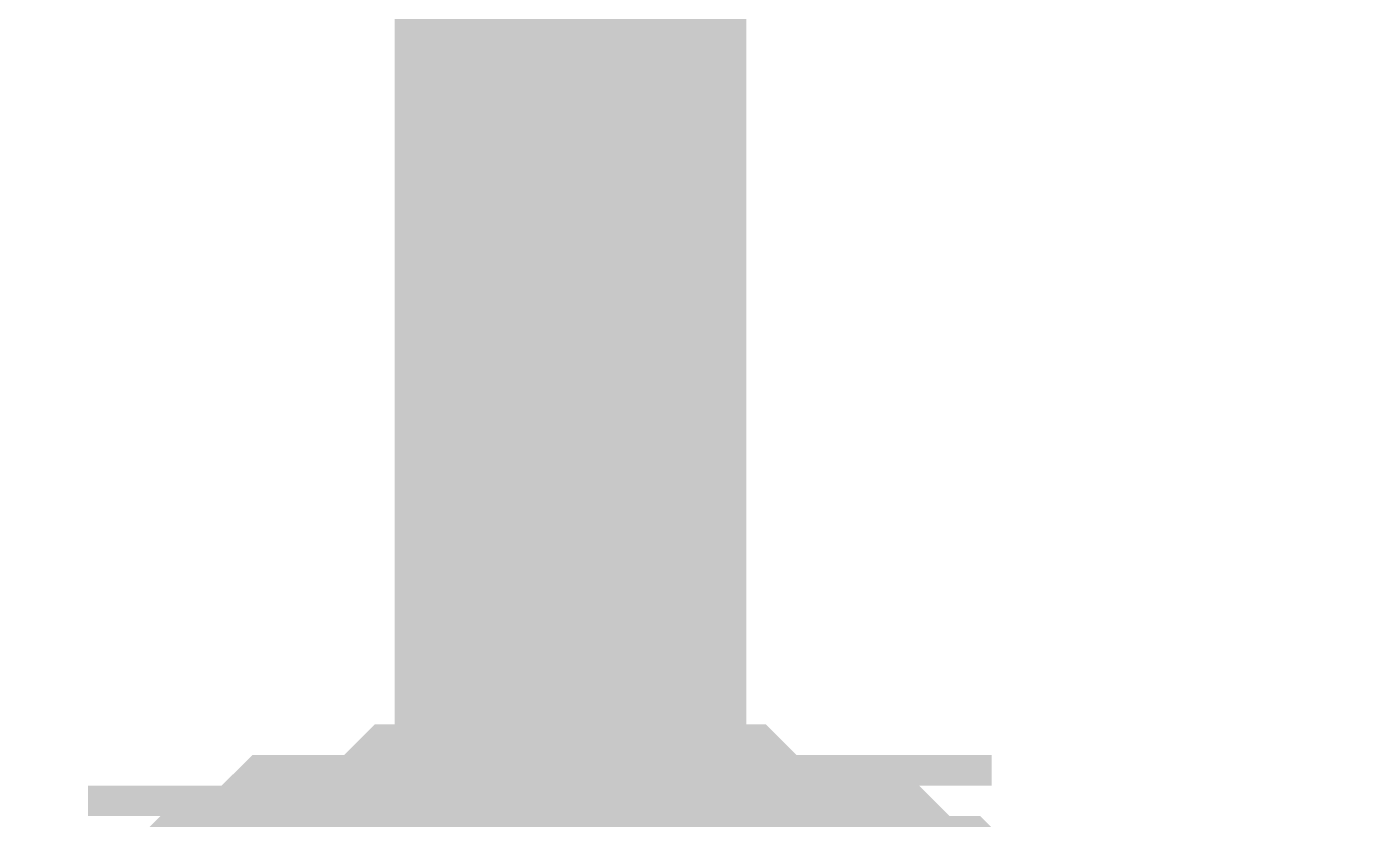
# Model space of a CAD drawing. Header units: inches. Extents: x 0 to 841, y 0 to 594.
# Drawn here: x 537.051 to 538.184, y 548.053 to 548.729 of the extents above; entities that cross this region are included whole.
import ezdxf

# ---------------------------------------------------------------- set-up
doc = ezdxf.new("R2010")
doc.units = ezdxf.units.IN
doc.layers.add('Sheet', color=255, linetype='Continuous')

msp = doc.modelspace()

# ---------------------------------------------------------------- linework, layer by layer
at = {"layer": 'Sheet'}
for points in [[(542.5056, 552.4785, 0.2997, 0.2997, 0), (537.5146, 552.4785, 0.2997, 0.2997, 0), (537.5146, 547.4876, 0.2997, 0.2997, 0)], [(537.201, 547.8796, 0.2997, 0.2997, 0), (537.2272, 547.9057, 0.2997, 0.2997, 0), (537.2533, 547.9057, 0.2997, 0.2997, 0), (537.2533, 547.9318, 0.2997, 0.2997, 0), (537.2794, 547.9318, 0.2997, 0.2997, 0), (537.3056, 547.9579, 0.2997, 0.2997, 0), (537.3317, 547.9579, 0.2997, 0.2997, 0), (537.3578, 547.9579, 0.2997, 0.2997, 0), (537.3839, 547.9579, 0.2997, 0.2997, 0), (537.4101, 547.9841, 0.2997, 0.2997, 0), (537.4362, 547.9841, 0.2997, 0.2997, 0), (537.4623, 547.9841, 0.2997, 0.2997, 0), (537.4885, 547.9841, 0.2997, 0.2997, 0), (537.5146, 547.9841, 0.2997, 0.2997, 0)], [(537.201, 547.8796, 0.2997, 0.2997, 0), (537.2272, 547.9057, 0.2997, 0.2997, 0), (537.2533, 547.9057, 0.2997, 0.2997, 0), (537.2533, 547.9318, 0.2997, 0.2997, 0), (537.2794, 547.9318, 0.2997, 0.2997, 0), (537.3056, 547.9579, 0.2997, 0.2997, 0), (537.3317, 547.9579, 0.2997, 0.2997, 0), (537.3578, 547.9579, 0.2997, 0.2997, 0), (537.3839, 547.9579, 0.2997, 0.2997, 0), (537.4101, 547.9841, 0.2997, 0.2997, 0), (537.4362, 547.9841, 0.2997, 0.2997, 0), (537.4623, 547.9841, 0.2997, 0.2997, 0), (537.4885, 547.9841, 0.2997, 0.2997, 0), (537.5146, 547.9841, 0.2997, 0.2997, 0)], [(537.201, 547.8796, 0.2997, 0.2997, 0), (537.2272, 547.9057, 0.2997, 0.2997, 0), (537.2533, 547.9057, 0.2997, 0.2997, 0), (537.2533, 547.9318, 0.2997, 0.2997, 0), (537.2794, 547.9318, 0.2997, 0.2997, 0), (537.3056, 547.9579, 0.2997, 0.2997, 0), (537.3317, 547.9579, 0.2997, 0.2997, 0), (537.3578, 547.9579, 0.2997, 0.2997, 0), (537.3839, 547.9579, 0.2997, 0.2997, 0), (537.4101, 547.9841, 0.2997, 0.2997, 0), (537.4362, 547.9841, 0.2997, 0.2997, 0), (537.4623, 547.9841, 0.2997, 0.2997, 0), (537.4885, 547.9841, 0.2997, 0.2997, 0), (537.5146, 547.9841, 0.2997, 0.2997, 0)], [(537.201, 547.8796, 0.2997, 0.2997, 0), (537.2272, 547.9057, 0.2997, 0.2997, 0), (537.2533, 547.9057, 0.2997, 0.2997, 0), (537.2533, 547.9318, 0.2997, 0.2997, 0), (537.2794, 547.9318, 0.2997, 0.2997, 0), (537.3056, 547.9579, 0.2997, 0.2997, 0), (537.3317, 547.9579, 0.2997, 0.2997, 0), (537.3578, 547.9579, 0.2997, 0.2997, 0), (537.3839, 547.9579, 0.2997, 0.2997, 0), (537.4101, 547.9841, 0.2997, 0.2997, 0), (537.4362, 547.9841, 0.2997, 0.2997, 0), (537.4623, 547.9841, 0.2997, 0.2997, 0), (537.4885, 547.9841, 0.2997, 0.2997, 0), (537.5146, 547.9841, 0.2997, 0.2997, 0)], [(537.5146, 547.9841, 0.2997, 0.2997, 0), (537.5146, 547.9841, 0.2997, 0.2997, 0)], [(537.5146, 547.9841, 0.2997, 0.2997, 0), (537.5407, 547.9841, 0.2997, 0.2997, 0), (537.5669, 547.9841, 0.2997, 0.2997, 0), (537.593, 547.9841, 0.2997, 0.2997, 0), (537.6191, 547.9841, 0.2997, 0.2997, 0), (537.6453, 547.9579, 0.2997, 0.2997, 0), (537.6714, 547.9579, 0.2997, 0.2997, 0), (537.6975, 547.9579, 0.2997, 0.2997, 0), (537.7237, 547.9579, 0.2997, 0.2997, 0), (537.7237, 547.9318, 0.2997, 0.2997, 0), (537.7498, 547.9318, 0.2997, 0.2997, 0), (537.7759, 547.9057, 0.2997, 0.2997, 0), (537.802, 547.9057, 0.2997, 0.2997, 0), (537.8282, 547.8796, 0.2997, 0.2997, 0)], [(537.5146, 547.9841, 0.2997, 0.2997, 0), (537.5146, 547.9841, 0.2997, 0.2997, 0)], [(537.5146, 547.9841, 0.2997, 0.2997, 0), (537.5407, 547.9841, 0.2997, 0.2997, 0), (537.5669, 547.9841, 0.2997, 0.2997, 0), (537.593, 547.9841, 0.2997, 0.2997, 0), (537.6191, 547.9841, 0.2997, 0.2997, 0), (537.6453, 547.9579, 0.2997, 0.2997, 0), (537.6714, 547.9579, 0.2997, 0.2997, 0), (537.6975, 547.9579, 0.2997, 0.2997, 0), (537.7237, 547.9579, 0.2997, 0.2997, 0), (537.7237, 547.9318, 0.2997, 0.2997, 0), (537.7498, 547.9318, 0.2997, 0.2997, 0), (537.7759, 547.9057, 0.2997, 0.2997, 0), (537.802, 547.9057, 0.2997, 0.2997, 0), (537.8282, 547.8796, 0.2997, 0.2997, 0)], [(537.5146, 547.9841, 0.2997, 0.2997, 0), (537.5146, 547.9841, 0.2997, 0.2997, 0)], [(537.5146, 547.9841, 0.2997, 0.2997, 0), (537.5407, 547.9841, 0.2997, 0.2997, 0), (537.5669, 547.9841, 0.2997, 0.2997, 0), (537.593, 547.9841, 0.2997, 0.2997, 0), (537.6191, 547.9841, 0.2997, 0.2997, 0), (537.6453, 547.9579, 0.2997, 0.2997, 0), (537.6714, 547.9579, 0.2997, 0.2997, 0), (537.6975, 547.9579, 0.2997, 0.2997, 0), (537.7237, 547.9579, 0.2997, 0.2997, 0), (537.7237, 547.9318, 0.2997, 0.2997, 0), (537.7498, 547.9318, 0.2997, 0.2997, 0), (537.7759, 547.9057, 0.2997, 0.2997, 0), (537.802, 547.9057, 0.2997, 0.2997, 0), (537.8282, 547.8796, 0.2997, 0.2997, 0)], [(537.5146, 547.9841, 0.2997, 0.2997, 0), (537.5146, 547.9841, 0.2997, 0.2997, 0)], [(537.5146, 547.9841, 0.2997, 0.2997, 0), (537.5407, 547.9841, 0.2997, 0.2997, 0), (537.5669, 547.9841, 0.2997, 0.2997, 0), (537.593, 547.9841, 0.2997, 0.2997, 0), (537.6191, 547.9841, 0.2997, 0.2997, 0), (537.6453, 547.9579, 0.2997, 0.2997, 0), (537.6714, 547.9579, 0.2997, 0.2997, 0), (537.6975, 547.9579, 0.2997, 0.2997, 0), (537.7237, 547.9579, 0.2997, 0.2997, 0), (537.7237, 547.9318, 0.2997, 0.2997, 0), (537.7498, 547.9318, 0.2997, 0.2997, 0), (537.7759, 547.9057, 0.2997, 0.2997, 0), (537.802, 547.9057, 0.2997, 0.2997, 0), (537.8282, 547.8796, 0.2997, 0.2997, 0)]]:
    msp.add_lwpolyline(points, format="xyseb", dxfattribs=at)

doc.saveas('drawing.dxf')
